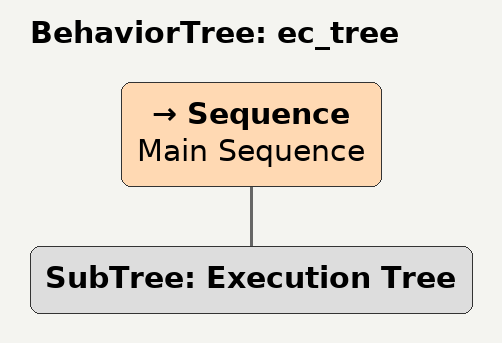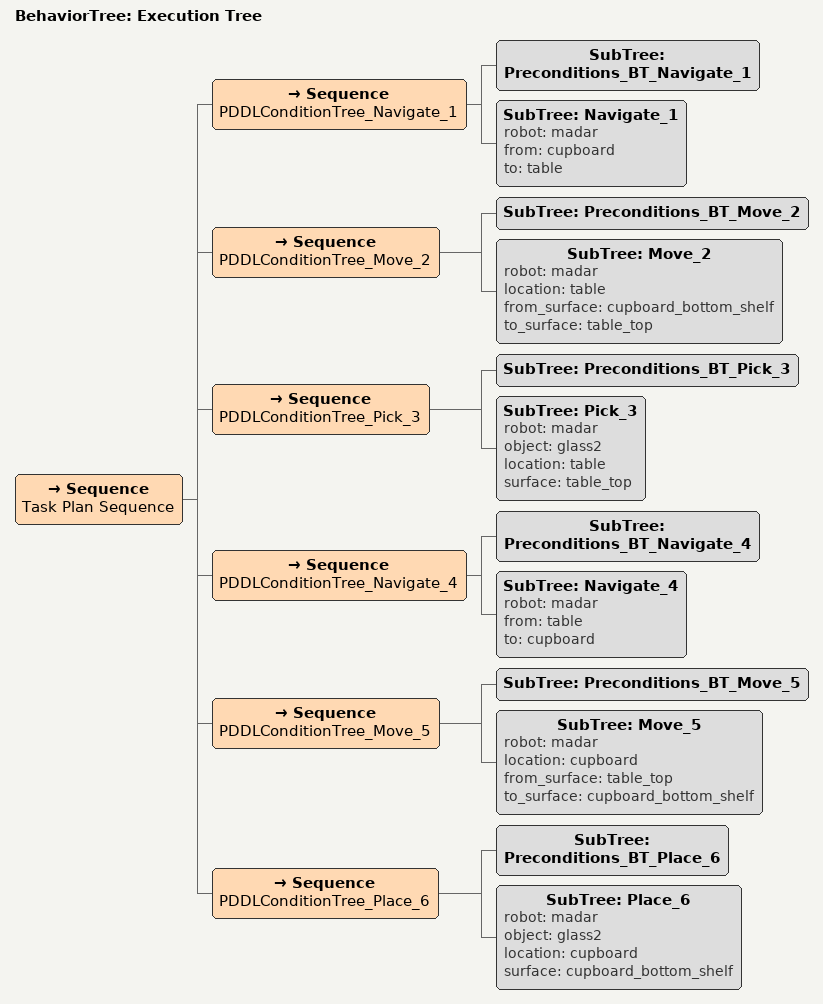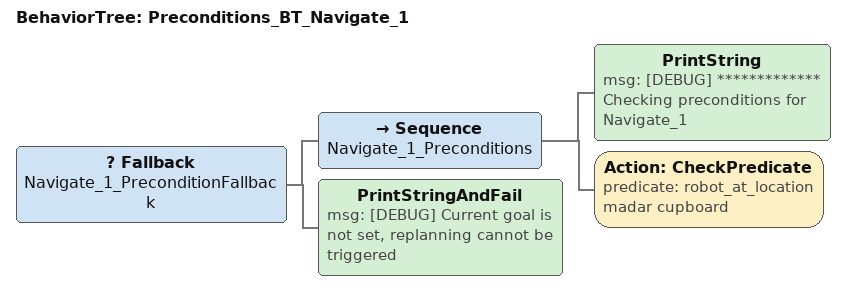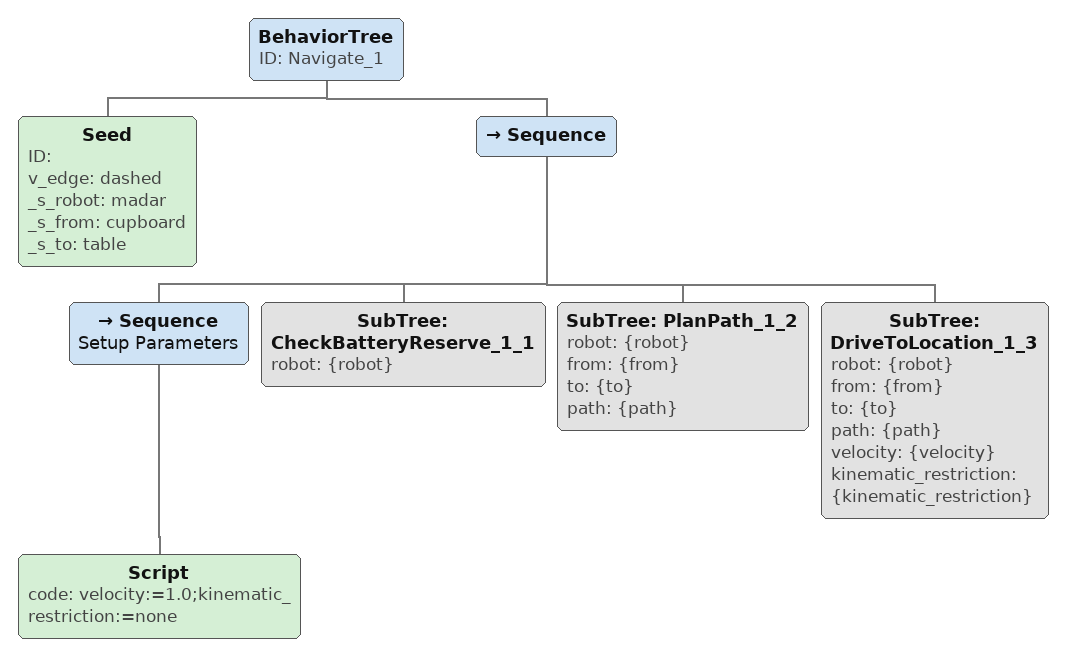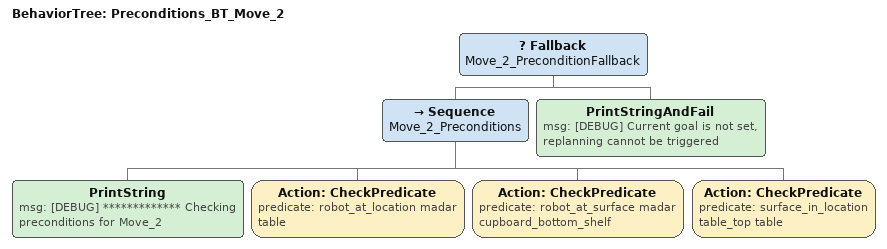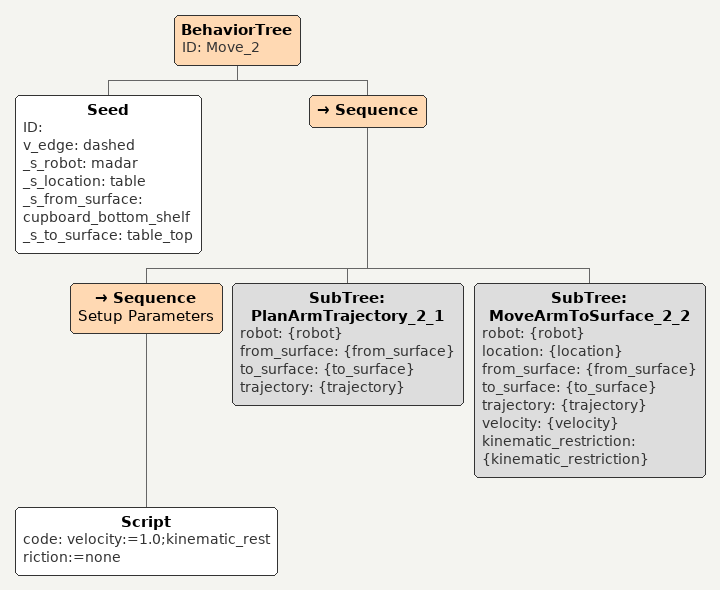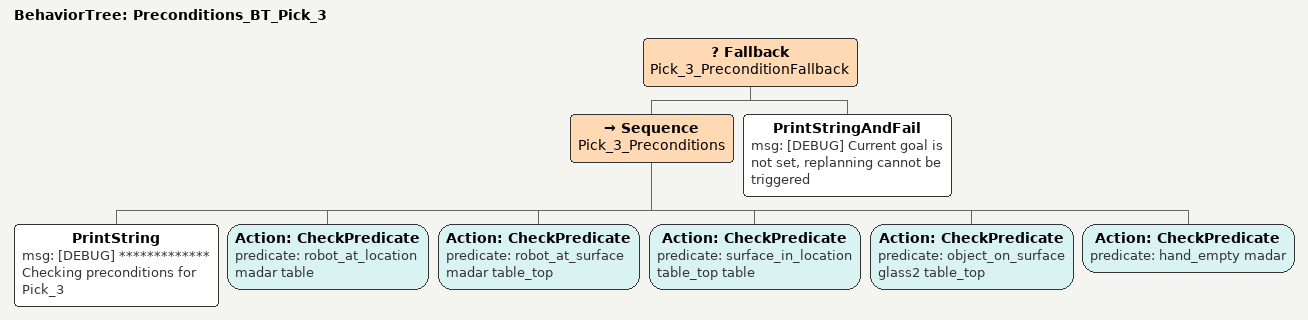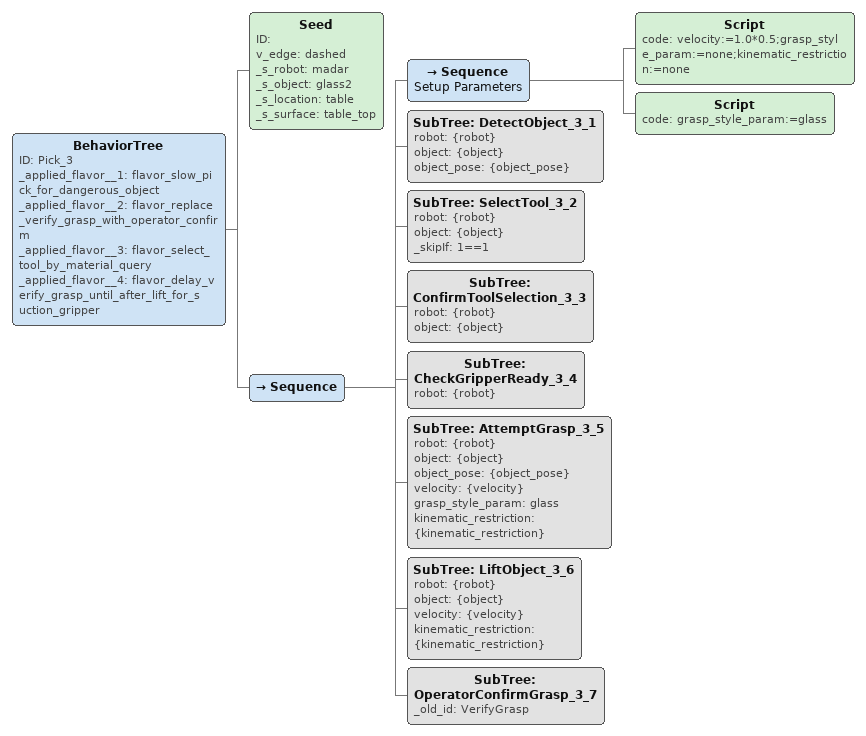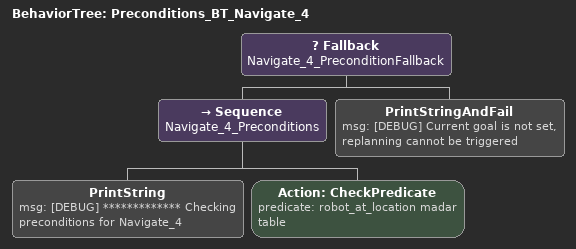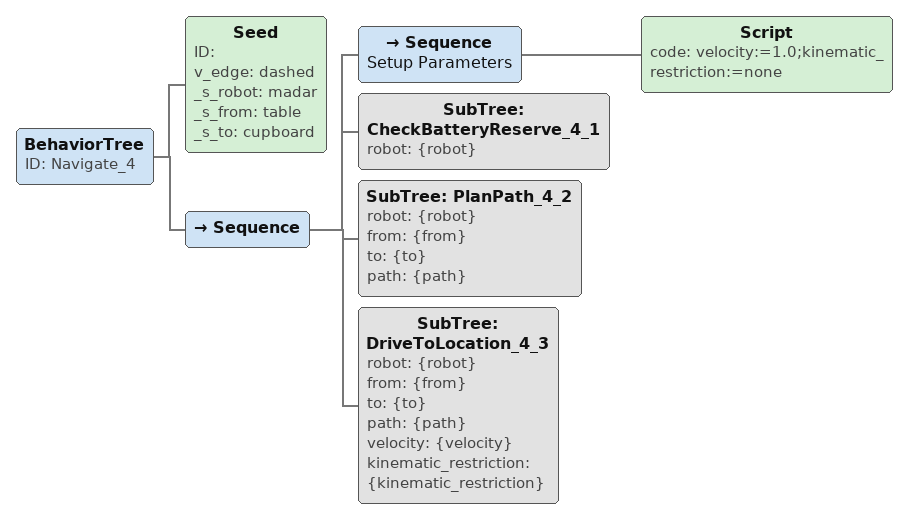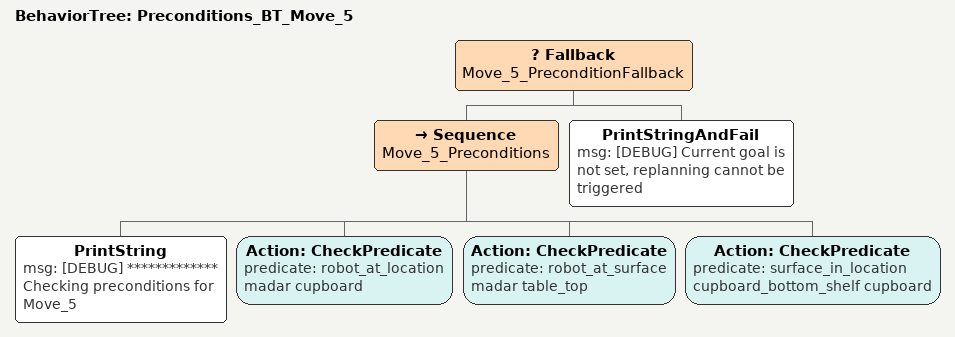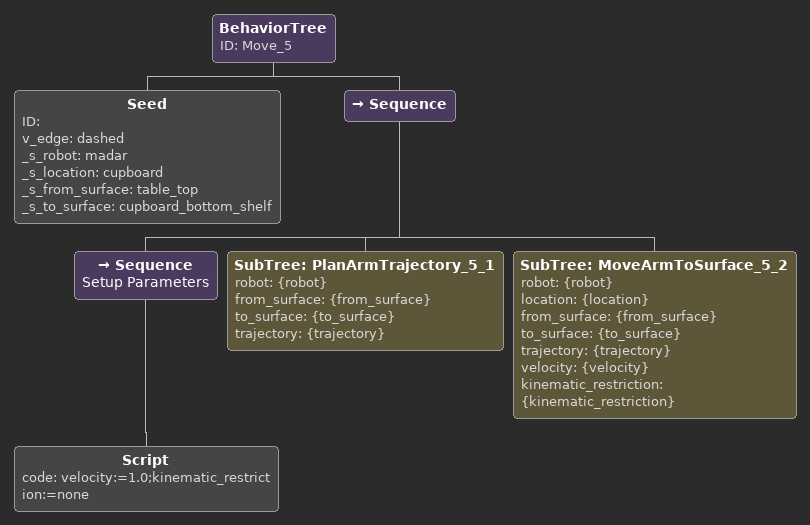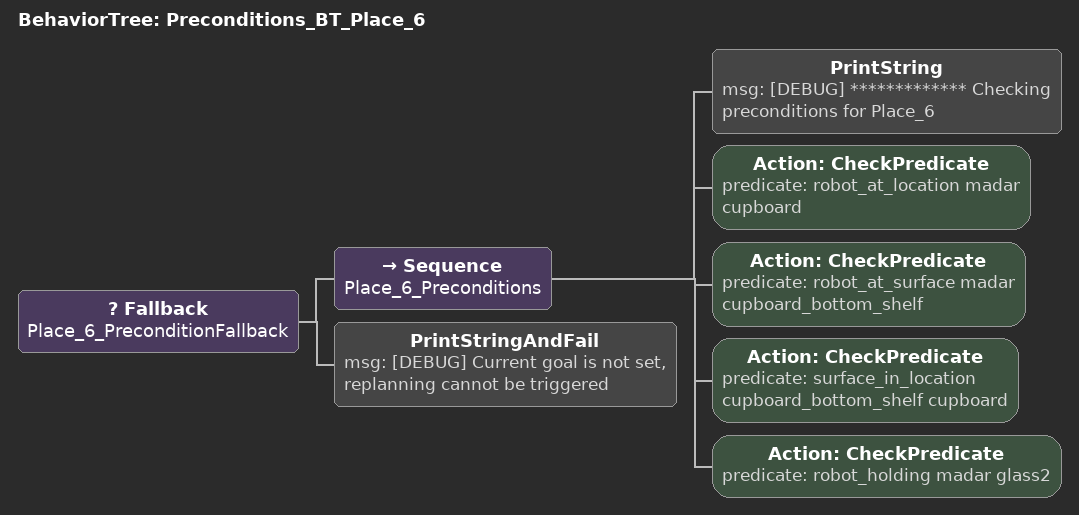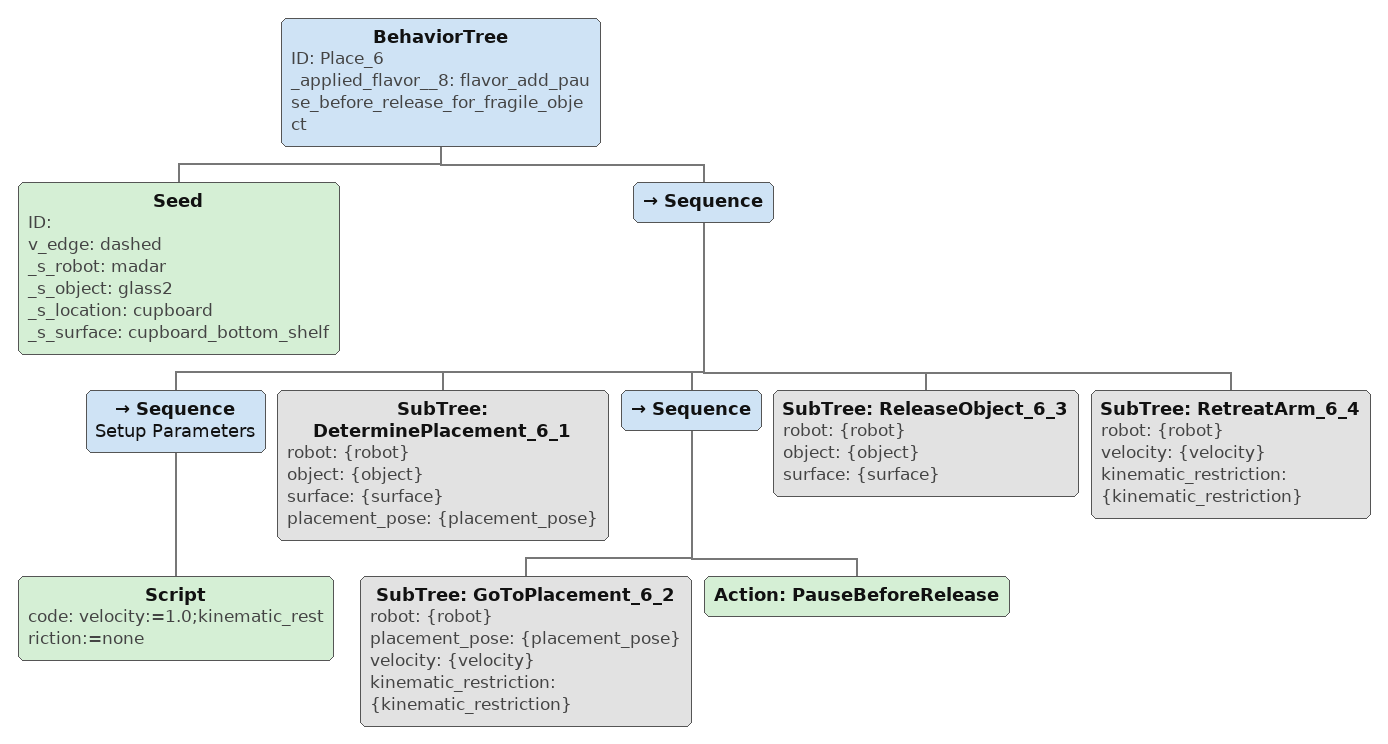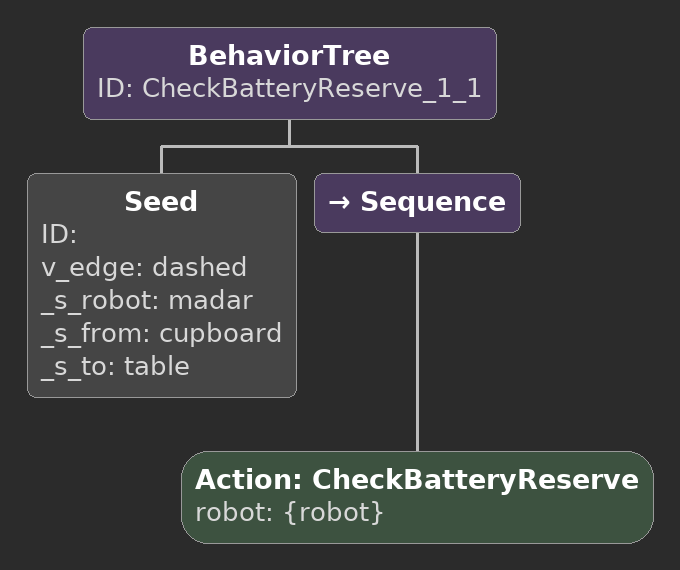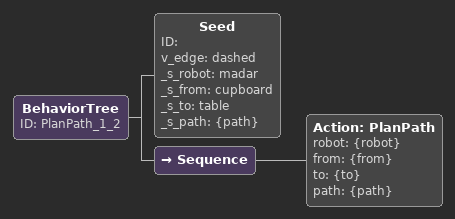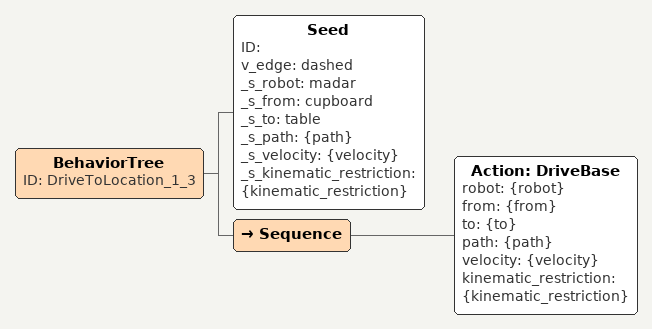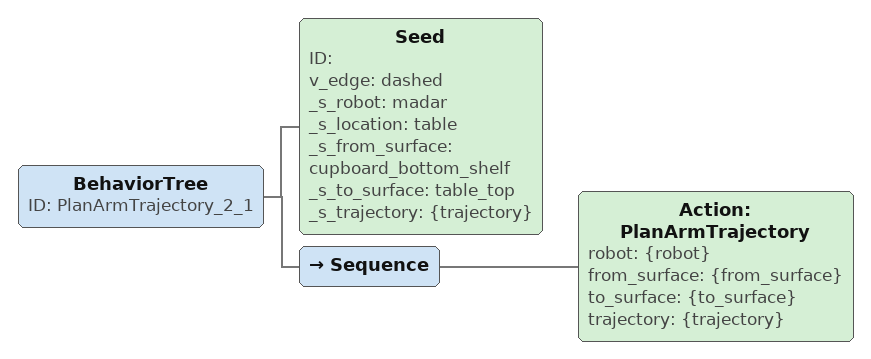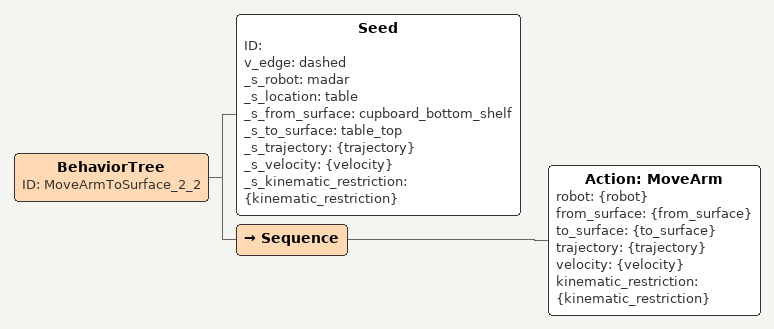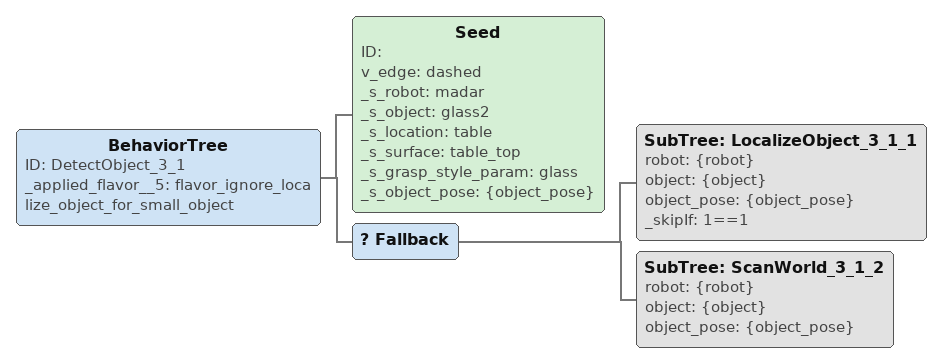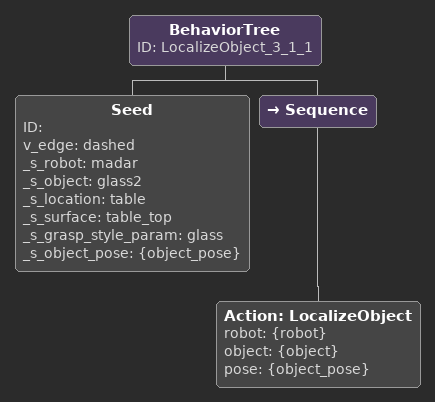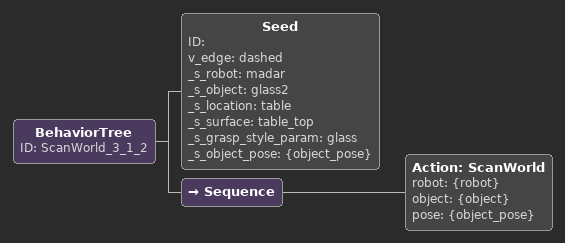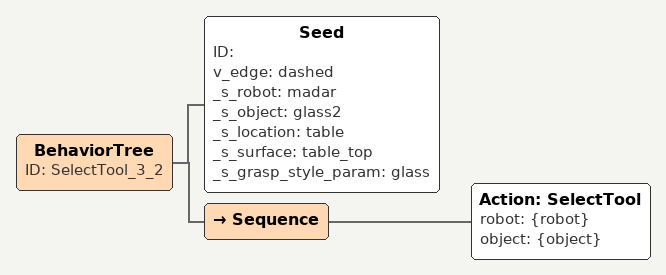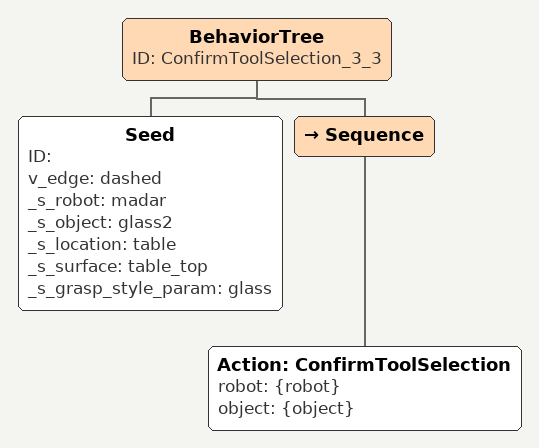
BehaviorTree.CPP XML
<BehaviorTree ID="ec_tree">
    <Sequence name="Main Sequence">
        <SubTree ID="Execution Tree"/>
    </Sequence>
</BehaviorTree>

<BehaviorTree ID="Execution Tree">
    <Sequence name="Task Plan Sequence">
        <Sequence name="PDDLConditionTree_Navigate_1">
            <SubTree ID="Preconditions_BT_Navigate_1"/>
            <SubTree ID="Navigate_1" robot="madar" from="cupboard" to="table"/>
        </Sequence>
        <Sequence name="PDDLConditionTree_Move_2">
            <SubTree ID="Preconditions_BT_Move_2"/>
            <SubTree ID="Move_2" robot="madar" location="table" from_surface="cupboard_bottom_shelf" to_surface="table_top"/>
        </Sequence>
        <Sequence name="PDDLConditionTree_Pick_3">
            <SubTree ID="Preconditions_BT_Pick_3"/>
            <SubTree ID="Pick_3" robot="madar" object="glass2" location="table" surface="table_top"/>
        </Sequence>
        <Sequence name="PDDLConditionTree_Navigate_4">
            <SubTree ID="Preconditions_BT_Navigate_4"/>
            <SubTree ID="Navigate_4" robot="madar" from="table" to="cupboard"/>
        </Sequence>
        <Sequence name="PDDLConditionTree_Move_5">
            <SubTree ID="Preconditions_BT_Move_5"/>
            <SubTree ID="Move_5" robot="madar" location="cupboard" from_surface="table_top" to_surface="cupboard_bottom_shelf"/>
        </Sequence>
        <Sequence name="PDDLConditionTree_Place_6">
            <SubTree ID="Preconditions_BT_Place_6"/>
            <SubTree ID="Place_6" robot="madar" object="glass2" location="cupboard" surface="cupboard_bottom_shelf"/>
        </Sequence>
    </Sequence>
</BehaviorTree>

<BehaviorTree ID="Preconditions_BT_Navigate_1">
    <Fallback name="Navigate_1_PreconditionFallback">
        <Sequence name="Navigate_1_Preconditions">
            <PrintString msg="[DEBUG] ************* Checking preconditions for Navigate_1"/>
            <Action ID="CheckPredicate" predicate="robot_at_location madar cupboard"/>
        </Sequence>
        <PrintStringAndFail msg="[DEBUG] Current goal is not set, replanning cannot be triggered"/>
    </Fallback>
</BehaviorTree>

<BehaviorTree ID="Navigate_1">
    <Seed ID="" v_edge="dashed" _s_robot="madar" _s_from="cupboard" _s_to="table"/>
    <Sequence>

        <Sequence name="Setup Parameters">

            <Script code="velocity:=1.0;kinematic_restriction:=none"/>

        </Sequence>

        <SubTree ID="CheckBatteryReserve_1_1" robot="{robot}"/>

        <SubTree ID="PlanPath_1_2" robot="{robot}" from="{from}" to="{to}" path="{path}"/>

        <SubTree ID="DriveToLocation_1_3" robot="{robot}" from="{from}" to="{to}" path="{path}" velocity="{velocity}" kinematic_restriction="{kinematic_restriction}"/>

    </Sequence>

</BehaviorTree>

<BehaviorTree ID="Preconditions_BT_Move_2">
    <Fallback name="Move_2_PreconditionFallback">
        <Sequence name="Move_2_Preconditions">
            <PrintString msg="[DEBUG] ************* Checking preconditions for Move_2"/>
            <Action ID="CheckPredicate" predicate="robot_at_location madar table"/>
            <Action ID="CheckPredicate" predicate="robot_at_surface madar cupboard_bottom_shelf"/>
            <Action ID="CheckPredicate" predicate="surface_in_location table_top table"/>
        </Sequence>
        <PrintStringAndFail msg="[DEBUG] Current goal is not set, replanning cannot be triggered"/>
    </Fallback>
</BehaviorTree>

<BehaviorTree ID="Move_2">
    <Seed ID="" v_edge="dashed" _s_robot="madar" _s_location="table" _s_from_surface="cupboard_bottom_shelf" _s_to_surface="table_top"/>
    <Sequence>

        <Sequence name="Setup Parameters">

            <Script code="velocity:=1.0;kinematic_restriction:=none"/>

        </Sequence>

        <SubTree ID="PlanArmTrajectory_2_1" robot="{robot}" from_surface="{from_surface}" to_surface="{to_surface}" trajectory="{trajectory}"/>

        <SubTree ID="MoveArmToSurface_2_2" robot="{robot}" location="{location}" from_surface="{from_surface}" to_surface="{to_surface}" trajectory="{trajectory}" velocity="{velocity}" kinematic_restriction="{kinematic_restriction}"/>

    </Sequence>

</BehaviorTree>

<BehaviorTree ID="Preconditions_BT_Pick_3">
    <Fallback name="Pick_3_PreconditionFallback">
        <Sequence name="Pick_3_Preconditions">
            <PrintString msg="[DEBUG] ************* Checking preconditions for Pick_3"/>
            <Action ID="CheckPredicate" predicate="robot_at_location madar table"/>
            <Action ID="CheckPredicate" predicate="robot_at_surface madar table_top"/>
            <Action ID="CheckPredicate" predicate="surface_in_location table_top table"/>
            <Action ID="CheckPredicate" predicate="object_on_surface glass2 table_top"/>
            <Action ID="CheckPredicate" predicate="hand_empty madar"/>
        </Sequence>
        <PrintStringAndFail msg="[DEBUG] Current goal is not set, replanning cannot be triggered"/>
    </Fallback>
</BehaviorTree>

<BehaviorTree ID="Pick_3" _applied_flavor__1="flavor_slow_pick_for_dangerous_object" _applied_flavor__2="flavor_replace_verify_grasp_with_operator_confirm" _applied_flavor__3="flavor_select_tool_by_material_query" _applied_flavor__4="flavor_delay_verify_grasp_until_after_lift_for_suction_gripper">
    <Seed ID="" v_edge="dashed" _s_robot="madar" _s_object="glass2" _s_location="table" _s_surface="table_top"/>
    <Sequence>

        <Sequence name="Setup Parameters">

            <Script code="velocity:=1.0*0.5;grasp_style_param:=none;kinematic_restriction:=none"/>

            <Script code="grasp_style_param:=glass"/>
        </Sequence>

        <SubTree ID="DetectObject_3_1" robot="{robot}" object="{object}" object_pose="{object_pose}"/>

        <SubTree ID="SelectTool_3_2" robot="{robot}" object="{object}" _skipIf="1==1"/>

        <SubTree ID="ConfirmToolSelection_3_3" robot="{robot}" object="{object}"/>

        <SubTree ID="CheckGripperReady_3_4" robot="{robot}"/>

        <SubTree ID="AttemptGrasp_3_5" robot="{robot}" object="{object}" object_pose="{object_pose}" velocity="{velocity}" grasp_style_param="glass" kinematic_restriction="{kinematic_restriction}"/>

        <SubTree ID="LiftObject_3_6" robot="{robot}" object="{object}" velocity="{velocity}" kinematic_restriction="{kinematic_restriction}"/>

        <SubTree ID="OperatorConfirmGrasp_3_7" _old_id="VerifyGrasp"/>
        <!--Modulated velocity by 0.5-->
        <!--Replaced the behavior SelectTooland added grasp_style_param:glass to the seed parameter dictionary-->
        <!--Delayed VerifyGrasp until afterLiftObject-->
    </Sequence>

</BehaviorTree>

<BehaviorTree ID="Preconditions_BT_Navigate_4">
    <Fallback name="Navigate_4_PreconditionFallback">
        <Sequence name="Navigate_4_Preconditions">
            <PrintString msg="[DEBUG] ************* Checking preconditions for Navigate_4"/>
            <Action ID="CheckPredicate" predicate="robot_at_location madar table"/>
        </Sequence>
        <PrintStringAndFail msg="[DEBUG] Current goal is not set, replanning cannot be triggered"/>
    </Fallback>
</BehaviorTree>

<BehaviorTree ID="Navigate_4">
    <Seed ID="" v_edge="dashed" _s_robot="madar" _s_from="table" _s_to="cupboard"/>
    <Sequence>

        <Sequence name="Setup Parameters">

            <Script code="velocity:=1.0;kinematic_restriction:=none"/>

        </Sequence>

        <SubTree ID="CheckBatteryReserve_4_1" robot="{robot}"/>

        <SubTree ID="PlanPath_4_2" robot="{robot}" from="{from}" to="{to}" path="{path}"/>

        <SubTree ID="DriveToLocation_4_3" robot="{robot}" from="{from}" to="{to}" path="{path}" velocity="{velocity}" kinematic_restriction="{kinematic_restriction}"/>

    </Sequence>

</BehaviorTree>

<BehaviorTree ID="Preconditions_BT_Move_5">
    <Fallback name="Move_5_PreconditionFallback">
        <Sequence name="Move_5_Preconditions">
            <PrintString msg="[DEBUG] ************* Checking preconditions for Move_5"/>
            <Action ID="CheckPredicate" predicate="robot_at_location madar cupboard"/>
            <Action ID="CheckPredicate" predicate="robot_at_surface madar table_top"/>
            <Action ID="CheckPredicate" predicate="surface_in_location cupboard_bottom_shelf cupboard"/>
        </Sequence>
        <PrintStringAndFail msg="[DEBUG] Current goal is not set, replanning cannot be triggered"/>
    </Fallback>
</BehaviorTree>

<BehaviorTree ID="Move_5">
    <Seed ID="" v_edge="dashed" _s_robot="madar" _s_location="cupboard" _s_from_surface="table_top" _s_to_surface="cupboard_bottom_shelf"/>
    <Sequence>

        <Sequence name="Setup Parameters">

            <Script code="velocity:=1.0;kinematic_restriction:=none"/>

        </Sequence>

        <SubTree ID="PlanArmTrajectory_5_1" robot="{robot}" from_surface="{from_surface}" to_surface="{to_surface}" trajectory="{trajectory}"/>

        <SubTree ID="MoveArmToSurface_5_2" robot="{robot}" location="{location}" from_surface="{from_surface}" to_surface="{to_surface}" trajectory="{trajectory}" velocity="{velocity}" kinematic_restriction="{kinematic_restriction}"/>

    </Sequence>

</BehaviorTree>

<BehaviorTree ID="Preconditions_BT_Place_6">
    <Fallback name="Place_6_PreconditionFallback">
        <Sequence name="Place_6_Preconditions">
            <PrintString msg="[DEBUG] ************* Checking preconditions for Place_6"/>
            <Action ID="CheckPredicate" predicate="robot_at_location madar cupboard"/>
            <Action ID="CheckPredicate" predicate="robot_at_surface madar cupboard_bottom_shelf"/>
            <Action ID="CheckPredicate" predicate="surface_in_location cupboard_bottom_shelf cupboard"/>
            <Action ID="CheckPredicate" predicate="robot_holding madar glass2"/>
        </Sequence>
        <PrintStringAndFail msg="[DEBUG] Current goal is not set, replanning cannot be triggered"/>
    </Fallback>
</BehaviorTree>

<BehaviorTree ID="Place_6" _applied_flavor__8="flavor_add_pause_before_release_for_fragile_object">
    <Seed ID="" v_edge="dashed" _s_robot="madar" _s_object="glass2" _s_location="cupboard" _s_surface="cupboard_bottom_shelf"/>
    <Sequence>

        <Sequence name="Setup Parameters">

            <Script code="velocity:=1.0;kinematic_restriction:=none"/>

        </Sequence>

        <SubTree ID="DeterminePlacement_6_1" robot="{robot}" object="{object}" surface="{surface}" placement_pose="{placement_pose}"/>

        <Sequence>
            <SubTree ID="GoToPlacement_6_2" robot="{robot}" placement_pose="{placement_pose}" velocity="{velocity}" kinematic_restriction="{kinematic_restriction}"/>

            <Action ID="PauseBeforeRelease"/>
        </Sequence>
        <SubTree ID="ReleaseObject_6_3" robot="{robot}" object="{object}" surface="{surface}"/>

        <SubTree ID="RetreatArm_6_4" robot="{robot}" velocity="{velocity}" kinematic_restriction="{kinematic_restriction}"/>

        <!--Added Sequence with p_pause_before_release to A-->
    </Sequence>

</BehaviorTree>

<BehaviorTree ID="CheckBatteryReserve_1_1">
    <Seed ID="" v_edge="dashed" _s_robot="madar" _s_from="cupboard" _s_to="table"/>
    <Sequence>

        <Action ID="CheckBatteryReserve" robot="{robot}"/>

    </Sequence>

</BehaviorTree>

<BehaviorTree ID="PlanPath_1_2">
    <Seed ID="" v_edge="dashed" _s_robot="madar" _s_from="cupboard" _s_to="table" _s_path="{path}"/>
    <Sequence>

        <Action ID="PlanPath" robot="{robot}" from="{from}" to="{to}" path="{path}"/>

    </Sequence>

</BehaviorTree>

<BehaviorTree ID="DriveToLocation_1_3">
    <Seed ID="" v_edge="dashed" _s_robot="madar" _s_from="cupboard" _s_to="table" _s_path="{path}" _s_velocity="{velocity}" _s_kinematic_restriction="{kinematic_restriction}"/>
    <Sequence>

        <Action ID="DriveBase" robot="{robot}" from="{from}" to="{to}" path="{path}" velocity="{velocity}" kinematic_restriction="{kinematic_restriction}"/>

    </Sequence>

</BehaviorTree>

<BehaviorTree ID="PlanArmTrajectory_2_1">
    <Seed ID="" v_edge="dashed" _s_robot="madar" _s_location="table" _s_from_surface="cupboard_bottom_shelf" _s_to_surface="table_top" _s_trajectory="{trajectory}"/>
    <Sequence>

        <Action ID="PlanArmTrajectory" robot="{robot}" from_surface="{from_surface}" to_surface="{to_surface}" trajectory="{trajectory}"/>

    </Sequence>

</BehaviorTree>

<BehaviorTree ID="MoveArmToSurface_2_2">
    <Seed ID="" v_edge="dashed" _s_robot="madar" _s_location="table" _s_from_surface="cupboard_bottom_shelf" _s_to_surface="table_top" _s_trajectory="{trajectory}" _s_velocity="{velocity}" _s_kinematic_restriction="{kinematic_restriction}"/>
    <Sequence>

        <Action ID="MoveArm" robot="{robot}" from_surface="{from_surface}" to_surface="{to_surface}" trajectory="{trajectory}" velocity="{velocity}" kinematic_restriction="{kinematic_restriction}"/>

    </Sequence>

</BehaviorTree>

<BehaviorTree ID="DetectObject_3_1" _applied_flavor__5="flavor_ignore_localize_object_for_small_object">
    <Seed ID="" v_edge="dashed" _s_robot="madar" _s_object="glass2" _s_location="table" _s_surface="table_top" _s_grasp_style_param="glass" _s_object_pose="{object_pose}"/>
    <Fallback>

        <SubTree ID="LocalizeObject_3_1_1" robot="{robot}" object="{object}" object_pose="{object_pose}" _skipIf="1==1"/>

        <SubTree ID="ScanWorld_3_1_2" robot="{robot}" object="{object}" object_pose="{object_pose}"/>

        <!--Ignored the behavior LocalizeObject-->
    </Fallback>

</BehaviorTree>

<BehaviorTree ID="LocalizeObject_3_1_1">
    <Seed ID="" v_edge="dashed" _s_robot="madar" _s_object="glass2" _s_location="table" _s_surface="table_top" _s_grasp_style_param="glass" _s_object_pose="{object_pose}"/>
    <Sequence>

        <Action ID="LocalizeObject" robot="{robot}" object="{object}" pose="{object_pose}"/>

    </Sequence>

</BehaviorTree>

<BehaviorTree ID="ScanWorld_3_1_2">
    <Seed ID="" v_edge="dashed" _s_robot="madar" _s_object="glass2" _s_location="table" _s_surface="table_top" _s_grasp_style_param="glass" _s_object_pose="{object_pose}"/>
    <Sequence>

        <Action ID="ScanWorld" robot="{robot}" object="{object}" pose="{object_pose}"/>

    </Sequence>

</BehaviorTree>

<BehaviorTree ID="SelectTool_3_2">
    <Seed ID="" v_edge="dashed" _s_robot="madar" _s_object="glass2" _s_location="table" _s_surface="table_top" _s_grasp_style_param="glass"/>
    <Sequence>

        <Action ID="SelectTool" robot="{robot}" object="{object}"/>

    </Sequence>

</BehaviorTree>

<BehaviorTree ID="ConfirmToolSelection_3_3">
    <Seed ID="" v_edge="dashed" _s_robot="madar" _s_object="glass2" _s_location="table" _s_surface="table_top" _s_grasp_style_param="glass"/>
    <Sequence>

        <Action ID="ConfirmToolSelection" robot="{robot}" object="{object}"/>

    </Sequence>

</BehaviorTree>
